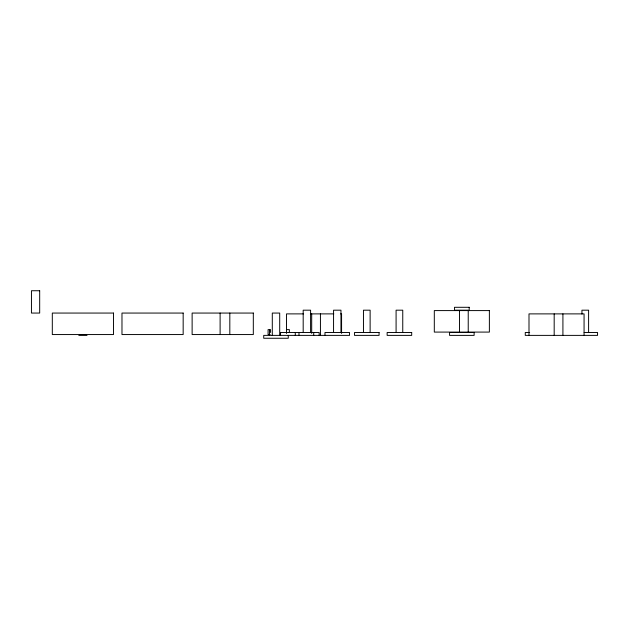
<?xml version="1.0" encoding="UTF-8"?>
<svg xmlns="http://www.w3.org/2000/svg" width="629" height="629" viewBox="0 0 629 629"><rect width="100%" height="100%" fill="white"/><g stroke="black" fill="none" stroke-linecap="round" stroke-linejoin="round"><path stroke-width="0.94" d="M303.485 313.887L286.517 313.887L286.517 333.425M310.372 313.887L333.802 313.887M340.682 313.887L341.578 313.887L341.578 333.425M286.887 329.62L289.356 329.62L289.356 332.497M529.642 332.497L525.27 332.497L525.27 335.383L597.55 335.383L597.55 332.497L584.121 332.497M270.148 334.557L268.088 334.557L268.088 329.62L270.556 329.62L270.556 332.497M78.79 335.383L87.014 335.383M588.602 332.497L588.602 310.183L581.943 310.183L581.943 314.06M584.066 335.383L584.066 313.887L528.997 313.887L528.997 335.383M562.916 313.887L562.916 335.383M554.18 313.887L554.18 335.383M468.228 310.592L468.228 332.088M459.492 310.592L459.492 332.088M402.757 332.497L402.757 310.183L396.089 310.183L396.089 332.497M370.127 332.497L370.127 310.183L363.46 310.183L363.46 332.497M340.957 332.497L340.957 310.183L333.559 310.183L333.559 332.497M324.981 335.383L324.981 332.497L349.535 332.497L349.535 335.383L263.716 335.383L263.716 338.26L288.271 338.26L288.271 335.383M320.436 313.887L320.436 335.383M319.162 335.383L319.162 332.497L280.55 332.497L280.55 335.383M313.722 332.497L313.722 335.383M311.701 313.887L311.701 333.425M310.592 332.497L310.592 310.183L303.186 310.183L303.186 332.497M298.995 332.497L298.995 335.383M295.276 332.497L295.276 335.383M279.701 335.383L279.701 313.061L272.294 313.061L272.294 335.383M269.526 329.62L269.526 335.383M229.821 313.061L229.821 334.557M220.111 313.061L220.111 334.557M39.682 290.74L31.45 290.74L31.45 313.061L39.682 313.061L39.682 290.74M469.203 307.298L454.476 307.298L454.476 310.183L469.203 310.183L469.203 307.298M489.378 310.592L434.309 310.592L434.309 332.088L489.378 332.088L489.378 310.592M113.495 313.061L52.309 313.061L52.309 334.557L113.495 334.557L113.495 313.061M183.165 313.061L121.979 313.061L121.979 334.557L183.165 334.557L183.165 313.061M253.314 313.061L192.128 313.061L192.128 334.557L253.314 334.557L253.314 313.061M379.067 332.497L354.512 332.497L354.512 335.383L379.067 335.383L379.067 332.497M411.696 332.497L387.142 332.497L387.142 335.383L411.696 335.383L411.696 332.497M474.117 332.497L449.562 332.497L449.562 335.383L474.117 335.383L474.117 332.497"/></g></svg>
